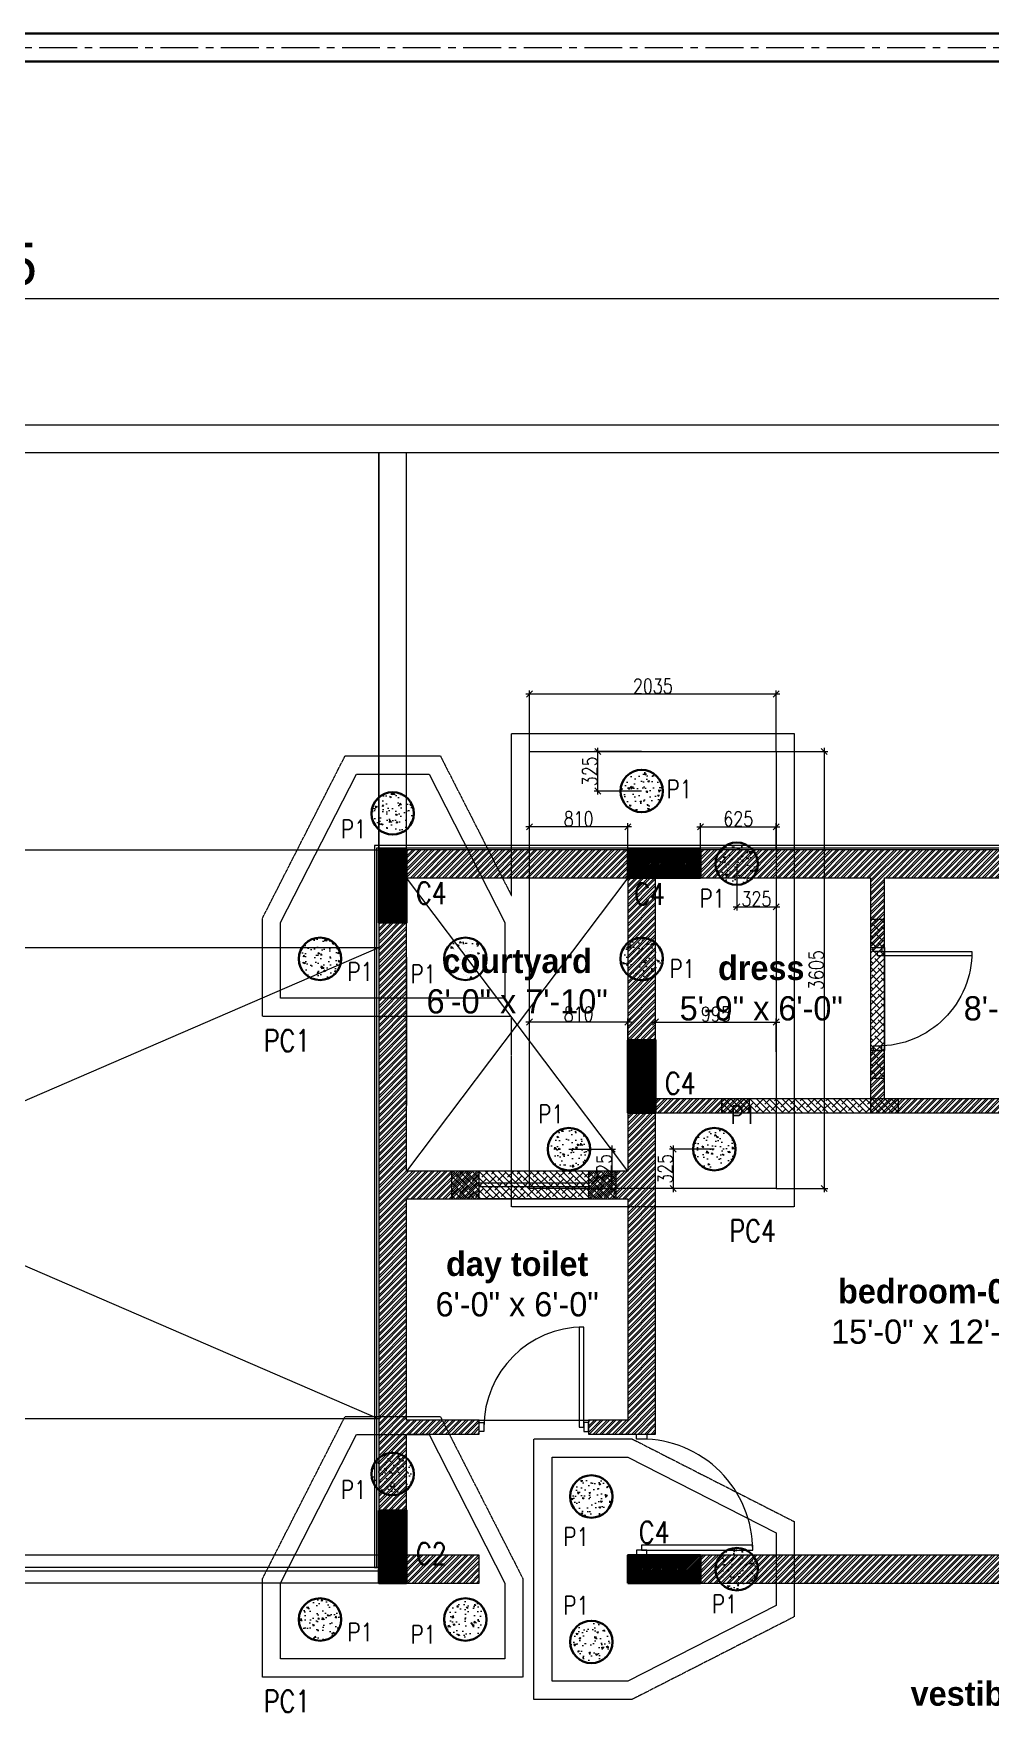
# Model space of a CAD drawing. Header units: metres. Extents: x 5205117 to 5948571, y 646915 to 1143748.
# Drawn here: x 5573429 to 5581328, y 679611 to 693462 of the extents above; entities that cross this region are included whole.
import ezdxf

# ---------------------------------------------------------------- set-up
doc = ezdxf.new("R2010")
doc.units = ezdxf.units.M
doc.header["$MEASUREMENT"] = 0
doc.header["$PDMODE"] = 35
doc.header["$PDSIZE"] = 10
for name, pattern in [('CENTER', [2, 1.25, -0.25, 0.25, -0.25]), ('DASHED', [0.75, 0.5, -0.25]), ('DOT2', [0.125, 0, -0.125]), ('HIDDEN', [0.375, 0.25, -0.125])]:
    doc.linetypes.add(name, pattern=pattern)
doc.layers.get('0').update_dxf_attribs({"color": 1, "linetype": 'DASHED', "lineweight": 30})
for name, color, linetype, lineweight in [('A-Center line', 1, 'CENTER', 9), ('dim start point', 10, 'Continuous', 0), ('H-Lintel level', 250, 'Continuous', 0), ('plot 5', 7, 'Continuous', 30), ('S-COLUMN & WALL', 5, 'Continuous', 30), ('S-COLUMN_H', 250, 'Continuous', 0), ('S-FOUND-EXCAVATION', 253, 'HIDDEN', 0), ('S-FOUND-FOOTING', 7, 'Continuous', 15), ('S-PILE', 96, 'Continuous', 30), ('S-TEXT', 7, 'Continuous', 0), ('S-TEXT COL.', 1, 'Continuous', 0), ('S-TEXT PILE', 7, 'Continuous', 0)]:
    doc.layers.add(name, color=color, linetype=linetype, lineweight=lineweight)
doc.layers.add('A-GF', color=8, linetype='Continuous', lineweight=0, transparency=0.5)
doc.styles.add('C-ROOM', font='arial.ttf')
doc.styles.add('CENTURY GOTHIC', font='GOTHIC.TTF')
doc.styles.add('SETU 1', font='romans.shx', dxfattribs={"width": 0.8})
doc.styles.get("Standard").update_dxf_attribs({"font": 'GOTHIC.TTF'})
doc.dimstyles.new('A-DIM 100', dxfattribs={"dimscale": 100, "dimtxt": 2.5, "dimasz": 1.5, "dimexe": 1, "dimexo": 1, "dimgap": 0.5, "dimtad": 1, "dimdec": 0, "dimrnd": 5, "dimzin": 3, "dimdsep": 46, "dimtxsty": 'C-ROOM', "dimblk1": 'ARCHTICK', "dimblk2": 'ARCHTICK', "dimsah": 1, "dimcen": 1.5, "dimdle": 1, "dimclrd": 256, "dimclre": 256, "dimclrt": 256, "dimadec": 0, "dimazin": 0, "dimtfac": 0.6, "dimtdec": 0, "dimtofl": 0, "dimtmove": 1, "dimatfit": 3, "dimfxl": 1, "dimtolj": 1, "dimtzin": 0, "dimlwd": -1, "dimlwe": -1, "dimarcsym": 0})
doc.dimstyles.get("Standard").update_dxf_attribs({"dimtxt": 2, "dimasz": 1, "dimexe": 0, "dimexo": 0, "dimgap": 0.1, "dimtad": 1, "dimdsep": 46, "dimtxsty": 'Standard', "dimblk": 'OBLIQUE', "dimcen": 0.1, "dimclrd": 256, "dimclre": 256, "dimclrt": 256, "dimadec": 0, "dimazin": 0, "dimtfac": 1, "dimtofl": 0, "dimtmove": 1, "dimatfit": 2, "dimldrblk": 'OPEN90', "dimfxl": 1, "dimtolj": 1, "dimtzin": 0, "dimlwd": -1, "dimlwe": -1, "dimarcsym": 0})
pattern_1 = [(45, (2317953.326714668, 858628.1978286222), (-6.629126073623847, 6.629126073623841), [])]

# ---------------------------------------------------------------- blocks, each defined once
blk = doc.blocks.new('jhdbdjh')
at = {"layer": 'A-GF', "linetype": 'DASHED', "ltscale": 500}
for p, q in [((5567278.789110925, 686727.8260536629), (5576278.789110925, 686727.8260536629)), ((5567278.789110925, 685922.8260537821), (5576278.789110925, 685922.8260537821))]:
    blk.add_line(p, q, dxfattribs=at)
at = {"layer": 'A-GF', "ltscale": 10}
for points in [[(5590593.789110925, 690231.5669097144), (5541387.863871362, 690231.5669097144)], [(5590593.789110925, 690001.5669095952), (5541387.863871362, 690001.5669095952)]]:
    blk.add_lwpolyline(points, dxfattribs=at)
at = {"layer": 'A-GF', "ltscale": 10, "char_height": 200, "width": 5030.203356218762, "attachment_point": 5, "style": 'CENTURY GOTHIC'}
for s, insert in [('{\\fCentury Gothic|b1|i0|c0|p34;courtyard\\P}6\'-0" x 7\'-10"', (5577421.289110925, 685642.826054259)), ('\\pxt7;{\\fCentury Gothic|b1|i0|c0|p34;dress\\P}5\'-9" x 6\'-0"', (5579436.289110925, 685585.3260536629)), ('\\pxt7;{\\fCentury Gothic|b1|i0|c0|p34;toilet\\P}8\'-9" x 6\'-0"', (5581781.289110925, 685585.3260536629)), ('{\\fCentury Gothic|b1|i0|c0|p34;day toilet\\P}6\'-0" x 6\'-0"', (5577421.289110925, 683143.6194686133)), ('{\\fCentury Gothic|b1|i0|c0|p34;bedroom-01 \\P}15\'-0" x 12\'-0"', (5580835.416197564, 682917.8260537821)), ('{\\fCentury Gothic|b1|i0|c0|p34;vestibule \\P}6\'-1" x 9\'-10"{\\fCentury Gothic|b1|i0|c0|p34; }', (5581248.931639459, 679598.2052400548))]:
    blk.add_mtext(s, dxfattribs=dict(at, insert=insert))
blk = doc.blocks.new('A$C0CD20493')
at = {"layer": 'H-Lintel level', "ltscale": 5}
h = blk.add_hatch(dxfattribs=at)
h.set_pattern_fill('ANSI38', color=256, scale=300)
h.set_pattern_definition([(45, (-622697.8436749242, -251727.5935521824), (-26.51650429449553, 26.51650429449553), []), (135, (-622697.8436749242, -251727.5935521824), (-79.54951288348659, 26.51650429449554), [93.75, -56.25])])
h.paths.add_polyline_path([(-4289.999999999534, 11480.00000125618), (-4404.999999999534, 11480.00000125618), (-4404.999999999534, 10170.00000125522), (-4289.999999999534, 10170.00000125522)])
h = blk.add_hatch(dxfattribs=at)
h.set_pattern_fill('ANSI38', color=256, scale=300, angle=90)
h.set_pattern_definition([(135, (257722.5935534399, -608407.8436749248), (-26.51650429449553, -26.51650429449553), []), (225, (257722.5935534399, -608407.8436749248), (-26.51650429449554, -79.54951288348659), [93.75, -56.25])])
h.paths.add_polyline_path([(-5634.999999998603, 9999.999999999913), (-5634.999999998603, 9884.999999999913), (-4174.999999997672, 9884.999999999913), (-4174.999999997672, 9999.999999999913)])
h = blk.add_hatch(dxfattribs=at)
h.set_pattern_fill('ANSI38', color=256, scale=300, angle=90)
h.set_pattern_definition([(135, (255492.5935534388, -609117.8436736687), (-26.51650429449553, -26.51650429449553), []), (225, (255492.5935534388, -609117.8436736687), (-26.51650429449554, -79.54951288348659), [93.75, -56.25])])
h.paths.add_polyline_path([(-7864.999999999767, 9405.000001255918), (-7864.999999999767, 9175.000001256034), (-6505, 9175.000001256034), (-6505, 9405.000001255918)])
for points in [[(-4289.999999999534, 11480.00000125618), (-4404.999999999534, 11480.00000125618), (-4404.999999999534, 10170.00000125522), (-4289.999999999534, 10170.00000125522)], [(-5634.999999998603, 9999.999999999913), (-5634.999999998603, 9884.999999999913), (-4174.999999997672, 9884.999999999913), (-4174.999999997672, 9999.999999999913)], [(-7864.999999999767, 9405.000001255918), (-7864.999999999767, 9175.000001256034), (-6505, 9175.000001256034), (-6505, 9405.000001255918)]]:
    blk.add_lwpolyline(points, close=True, dxfattribs=at)
blk = doc.blocks.new('GDFHT')
at = {"layer": 'A-GF', "ltscale": 5}
h = blk.add_hatch(dxfattribs=at)
h.set_pattern_fill('ANSI32', color=256, scale=100)
h.set_pattern_definition([(45, (2320835.068037652, 508085.1930106306), (-26.51650429449554, 26.51650429449554), []), (45, (2320852.745707152, 508085.1930106306), (-26.51650429449554, 26.51650429449554), [])])
h.paths.add_polyline_path([(2616193.506646551, 707362.9062811908), (2616193.506646551, 707477.906281191), (2612618.506646547, 707477.906281191), (2612618.506646547, 707962.9062811898), (2611163.506646551, 707962.9062811908), (2611163.506646551, 707362.9062811902), (2612388.506646547, 707362.90628119), (2612388.506646546, 705977.9062811899), (2606393.506646547, 705977.9062811899), (2606393.506646547, 701382.906281191), (2606993.506646547, 701382.906281191), (2606993.506646547, 702212.9062811909), (2606623.506646547, 702212.9062811909), (2606623.506646547, 704247.90628119), (2608773.506646547, 704247.90628119), (2608773.506646547, 704947.9062811893), (2608658.506646547, 704947.9062811893), (2608658.506646547, 704362.90628119), (2606623.506646547, 704362.90628119), (2606623.506646547, 705747.9062811899), (2613548.506646547, 705747.9062811891), (2613548.506646547, 705862.90628119), (2612618.506646547, 705862.90628119), (2612618.506646547, 707362.9062811901), (2614878.506646551, 707362.9062811907), (2614878.506646551, 705862.9062811907), (2614448.506646547, 705862.90628119), (2614448.506646547, 705747.90628119), (2616193.506646551, 705747.9062811907), (2616193.506646551, 705862.9062811907), (2614993.506646551, 705862.9062811907), (2614993.506646551, 707362.9062811907), (2616193.506646551, 707362.9062811907)])
h.paths.add_polyline_path([(2606623.506646547, 701497.906281191), (2606878.506646547, 701497.906281191), (2606878.506646547, 701982.9062811909), (2606623.506646547, 701982.9062811909)], flags=16)
h.paths.add_polyline_path([(2632918.506646551, 705862.9062811908), (2632918.506646551, 704107.9062811905), (2632318.506646551, 704107.9062811905), (2632318.506646551, 704337.9062811905), (2632688.506646551, 704337.9062811905), (2632688.506646551, 705632.9062811908), (2632318.506646551, 705632.9062811908), (2632318.506646551, 705862.9062811908), (2632917.246974783, 705862.9062811908)])
h.paths.add_polyline_path([(2628478.506646551, 707362.9062811908), (2634738.506646551, 707362.9062811908), (2634738.506646551, 707962.9062811908), (2633283.506646555, 707962.9062811908), (2633283.506646555, 707592.9062811907), (2628478.506646551, 707592.9062811908)], flags=17)
h.paths.add_polyline_path([(2634508.506646551, 707847.9062811908), (2633513.506646555, 707847.9062811908), (2633513.506646555, 707592.9062811907), (2634508.506646551, 707592.9062811907)], flags=16)
h.paths.add_polyline_path([(2617193.506646551, 702212.9062811909), (2616143.506646551, 702212.9062811919), (2616143.506646551, 701382.9062811917), (2617423.506646551, 701382.9062811909), (2617423.506646551, 705862.9062811908), (2617193.506646551, 705862.9062811908)])
h.paths.add_polyline_path([(2617193.506646551, 701982.9062811909), (2616258.506646551, 701982.9062811919), (2616258.506646551, 701497.9062811917), (2617193.506646551, 701497.9062811909)], flags=16)
h.paths.add_polyline_path([(2615303.506646547, 713182.9062811914), (2615303.506646547, 712607.9062811907), (2615418.506646547, 712607.9062811907), (2615418.506646547, 713182.9062811914), (2617193.506646551, 713182.9062811914), (2617193.506646551, 711357.9062811907), (2616418.506646551, 711357.9062811907), (2616418.506646551, 711242.9062811907), (2617193.506646551, 711242.9062811907), (2617193.506646551, 707362.9062811907), (2617423.506646551, 707362.9062811907), (2617423.506646551, 713412.9062811914), (2611163.506646551, 713412.9062811914), (2611163.506646551, 711242.9062811907), (2615418.506646551, 711242.9062811907), (2615418.506646551, 711757.9062811916), (2615303.506646551, 711757.9062811916), (2615303.506646551, 711357.9062811907), (2611393.506646551, 711357.9062811906), (2611393.506646551, 713182.9062811914), (2612388.506646547, 713182.9062811914), (2612388.506646547, 712607.9062811907), (2612618.506646547, 712607.9062811907), (2612618.506646547, 713182.9062811914)])
h.paths.add_polyline_path([(2611393.506646551, 707592.9062811912), (2611393.506646551, 707847.9062811905), (2612388.506646547, 707847.9062811898), (2612388.506646547, 707592.906281191)], flags=16)
h.paths.add_polyline_path([(2630208.506646551, 701382.9062811907), (2630208.506646551, 701982.9062811907), (2632918.506646551, 701982.9062811909), (2632918.506646551, 701382.9062811908)])
h.paths.add_polyline_path([(2632688.506646551, 701612.9062811909), (2630438.506646551, 701612.9062811907), (2630438.506646551, 701867.9062811907), (2632688.506646551, 701867.9062811907)], flags=16)
h.paths.add_polyline_path([(2626423.506646551, 701382.9062811907), (2626423.506646551, 705862.9062811907), (2627478.506646551, 705862.9062811907), (2627478.506646551, 705747.9062811907), (2626653.506646551, 705747.9062811907), (2626653.506646551, 701612.9062811907), (2628478.506646551, 701612.9062811907), (2628478.506646551, 701982.9062811907), (2628708.506646551, 701982.9062811907), (2628708.506646551, 701382.9062811907)])
h.paths.add_polyline_path([(2612618.506646547, 701382.906281191), (2610688.506646547, 701382.9062811912), (2610688.506646547, 702212.9062811912), (2610803.506646547, 702212.9062811912), (2610803.506646547, 701497.9062811909), (2612388.506646547, 701497.9062811909), (2612388.506646547, 704847.90628119), (2612618.506646546, 704847.90628119)], flags=16)
h.paths.add_polyline_path([(2630438.506646551, 705862.9062811906), (2630208.506646551, 705862.9062811906), (2630208.506646551, 704107.9062811905), (2630808.506646551, 704107.9062811905), (2630808.506646551, 704337.9062811905), (2630438.506646551, 704337.9062811905)])
h.paths.add_polyline_path([(2626423.506646551, 713412.9062811914), (2626423.506646551, 707362.9062811908), (2627253.506646551, 707362.9062811908), (2627253.506646551, 707592.9062811908), (2626653.506646551, 707592.9062811908), (2626653.506646551, 708592.9062811908), (2627253.506646551, 708592.9062811908), (2627253.506646551, 708707.9062811908), (2626653.506646551, 708707.9062811908), (2626653.506646551, 710532.9062811908), (2627253.506646551, 710532.9062811908), (2627253.506646551, 710762.9062811908), (2626653.506646551, 710762.9062811907), (2626653.506646551, 713182.9062811914), (2628478.506646551, 713182.9062811915), (2628478.506646551, 710762.9062811907), (2628153.506646551, 710762.9062811908), (2628153.506646551, 710532.9062811908), (2628478.506646551, 710532.9062811908), (2628478.506646551, 708707.9062811908), (2628153.506646551, 708707.9062811908), (2628153.506646551, 708592.9062811908), (2628708.506646551, 708592.9062811908), (2628708.506646551, 711242.9062811907), (2629483.506646551, 711242.9062811907), (2629483.506646551, 711357.9062811908), (2628708.506646551, 711357.9062811908), (2628708.506646551, 713182.9062811915), (2630483.506646555, 713182.9062811915), (2630483.506646555, 712607.9062811907), (2630598.506646555, 712607.9062811907), (2630598.506646555, 713182.9062811915), (2633283.506646555, 713182.9062811915), (2633283.506646555, 712607.9062811907), (2633513.506646556, 712607.9062811907), (2633513.506646556, 713182.9062811915), (2634508.506646551, 713182.9062811914), (2634508.506646551, 711357.9062811907), (2630598.506646555, 711357.9062811907), (2630598.506646555, 711757.9062811916), (2630483.506646551, 711757.9062811916), (2630483.506646551, 711242.9062811907), (2634738.506646551, 711242.9062811907), (2634738.506646551, 713412.9062811914)])
h.paths.add_polyline_path([(2628478.506646551, 705862.9062811907), (2628708.506646551, 705862.9062811907), (2628708.506646551, 704107.9062811905), (2628478.506646551, 704107.9062811905)], flags=17)
h = blk.add_hatch(dxfattribs=at)
h.set_pattern_fill('ANSI31', color=256, scale=74.99999999999955, angle=2.544443745170813e-14)
h.set_pattern_definition(pattern_1)
h.paths.add_polyline_path([(2626423.506646551, 712812.9062811914), (2626653.506646551, 712812.9062811914), (2626653.506646551, 713412.9062811914), (2626423.506646551, 713412.9062811914)])
h = blk.add_hatch(dxfattribs=at)
h.set_pattern_fill('ANSI31', color=256, scale=74.99999999999955, angle=2.544443745170813e-14)
h.set_pattern_definition(pattern_1)
h.paths.add_polyline_path([(2628478.506646551, 713412.9062811916), (2628478.506646551, 713182.9062811916), (2629078.506646551, 713182.9062811916), (2629078.506646551, 713412.9062811916)])
h = blk.add_hatch(dxfattribs=at)
h.set_pattern_fill('ANSI31', color=256, scale=74.99999999999955, angle=2.544443745170813e-14)
h.set_pattern_definition(pattern_1)
h.paths.add_polyline_path([(2628478.506646551, 711242.9062811907), (2628708.506646551, 711242.9062811907), (2628708.506646551, 711842.9062811907), (2628478.506646551, 711842.9062811907)])
h = blk.add_hatch(dxfattribs=at)
h.set_pattern_fill('ANSI31', color=256, scale=74.99999999999955, angle=2.544443745170813e-14)
h.set_pattern_definition(pattern_1)
h.paths.add_polyline_path([(2626423.506646551, 707362.9062811908), (2626653.506646551, 707362.9062811908), (2626653.506646551, 707962.9062811908), (2626423.506646551, 707962.9062811908)])
h = blk.add_hatch(dxfattribs=at)
h.set_pattern_fill('ANSI31', color=256, scale=74.99999999999955, angle=2.544443745170813e-14)
h.set_pattern_definition(pattern_1)
h.paths.add_polyline_path([(2628478.506646551, 707592.9062811908), (2628478.506646551, 707362.9062811908), (2629078.506646551, 707362.9062811908), (2629078.506646551, 707592.9062811908)])
for p, q in [((2617423.506646551, 713412.9062811914), (2626423.506646551, 713412.9062811914)), ((2628478.506646551, 710762.9062811907), (2626653.506646551, 713182.9062811914)), ((2628478.506646551, 713182.9062811914), (2626653.506646551, 710762.9062811908)), ((2617423.506646552, 712607.9062786789), (2626423.506646552, 712607.9062786789)), ((2617423.506646551, 708717.9062811908), (2626423.506646552, 712607.9062786789)), ((2617423.506646553, 712607.9062786789), (2626423.506646551, 708717.9062811908)), ((2630505.589979889, 712607.9062811905), (2630576.423313222, 712607.9062811905)), ((2630505.589979889, 712572.4896145238), (2630505.589979889, 712607.9062811905)), ((2630576.423313222, 712607.9062811905), (2630576.423313222, 712572.4896145238)), ((2630598.506646555, 712607.9062811907), (2630598.506646555, 711757.9062811914)), ((2626423.506646551, 712527.9062811914), (2626423.506646551, 711302.9062811908)), ((2626423.506646551, 712527.9062811914), (2626423.506646551, 711302.9062811909)), ((2626653.506646551, 712527.9062811914), (2626653.506646551, 711302.9062811909)), ((2626653.506646551, 712527.9062811914), (2626653.506646551, 711302.9062811908)), ((2630576.423313222, 712572.4896145238), (2630505.589979889, 712572.4896145238)), ((2630541.006646555, 712572.4896145238), (2631320.173313221, 712572.4896145238)), ((2630541.006646555, 712537.0729478572), (2630541.006646555, 712572.4896145238)), ((2631320.173313221, 712537.0729478572), (2630541.006646555, 712537.0729478572)), ((2631320.173313221, 712572.4896145238), (2631320.173313221, 712537.0729478572)), ((2630576.423313222, 711793.3229478584), (2630505.589979889, 711793.3229478584)), ((2630505.589979889, 711793.3229478584), (2630505.589979889, 711757.9062811917)), ((2630576.423313222, 711757.9062811917), (2630576.423313222, 711793.3229478584)), ((2630505.589979889, 711757.9062811917), (2630576.423313222, 711757.9062811917)), ((2628153.506646551, 710762.9062811905), (2627253.506646551, 710762.9062811903)), ((2628153.506646551, 710662.9062811905), (2627253.506646551, 710662.9062811903)), ((2628153.506646551, 710632.9062811905), (2627253.506646551, 710632.9062811903)), ((2628178.506646551, 710532.9062811905), (2627253.506646551, 710532.9062811905)), ((2628116.006646551, 709475.4062811908), (2628078.506646551, 709475.4062811908)), ((2628078.506646551, 709475.4062811908), (2628078.506646551, 708650.4062811908)), ((2628116.006646551, 708650.4062811908), (2628116.006646551, 709475.4062811908)), ((2626423.506646551, 708717.9062811908), (2617423.506646551, 708717.9062811908)), ((2626423.506646551, 708717.9062811908), (2617423.506646551, 708717.9062811908)), ((2627253.506646551, 708707.9062811908), (2628153.506646551, 708707.9062811908)), ((2627253.506646551, 708612.9062811908), (2627253.506646551, 708687.9062811908)), ((2627253.506646551, 708687.9062811908), (2627291.006646551, 708687.9062811908)), ((2627291.006646551, 708612.9062811908), (2627253.506646551, 708612.9062811908)), ((2627291.006646551, 708687.9062811908), (2627291.006646551, 708612.9062811908)), ((2628078.506646551, 708650.4062811908), (2628116.006646551, 708650.4062811908)), ((2628153.506646551, 708687.9062811908), (2628116.006646551, 708687.9062811908)), ((2628116.006646551, 708687.9062811908), (2628116.006646551, 708612.9062811908)), ((2628116.006646551, 708612.9062811908), (2628153.506646551, 708612.9062811908)), ((2628153.506646551, 708612.9062811908), (2628153.506646551, 708687.9062811908)), ((2628551.839979885, 708592.9062811909), (2628635.173313218, 708592.9062811909)), ((2628551.839979885, 708551.2396145242), (2628551.839979885, 708592.9062811909)), ((2628635.173313218, 708592.9062811909), (2628635.173313218, 708551.2396145242)), ((2628635.173313218, 708551.2396145242), (2628551.839979885, 708551.2396145242)), ((2628635.173313218, 707634.5729478574), (2628551.839979885, 707634.5729478574)), ((2628551.839979885, 707634.5729478574), (2628551.839979885, 707592.9062811908)), ((2629510.173313218, 707676.2396145242), (2628593.506646551, 707676.2396145242)), ((2628593.506646551, 707676.2396145242), (2628593.506646551, 707634.5729478574)), ((2628593.506646551, 707634.5729478574), (2629510.173313218, 707634.5729478574)), ((2628635.173313218, 707592.9062811908), (2628635.173313218, 707634.5729478574)), ((2629510.173313218, 707634.5729478574), (2629510.173313218, 707676.2396145242)), ((2626423.506646551, 707592.9062811908), (2617423.506646551, 707592.9062811908)), ((2626423.506646551, 707492.9062811907), (2617423.506646551, 707492.9062811907)), ((2628551.839979885, 707592.9062811908), (2628635.173313218, 707592.9062811908)), ((2626423.506646551, 707462.9062811906), (2617423.506646551, 707462.9062811906)), ((2626423.506646551, 707362.9062811908), (2617423.506646551, 707362.9062811907))]:
    blk.add_line(p, q, dxfattribs=at)
at = {"layer": 'A-GF', "ltscale": 5, "flags": 128}
for points in [[(2626406.506646551, 713429.9062811914), (2634755.506646551, 713429.9062811914), (2634755.506646551, 711225.9062811907), (2633413.506646555, 711225.9062811907), (2633413.506646555, 711207.9062811907), (2634773.506646551, 711207.9062811907), (2634773.506646551, 713447.9062811914), (2626388.506646551, 713447.9062811914), (2626388.506646551, 707492.9062811907), (2626406.506646551, 707492.9062811907)], [(2626423.506646551, 712812.9062811914), (2626653.506646551, 712812.9062811914), (2626653.506646551, 713412.9062811914), (2626423.506646551, 713412.9062811914)], [(2628478.506646551, 713412.9062811916), (2628478.506646551, 713182.9062811916), (2629078.506646551, 713182.9062811916), (2629078.506646551, 713412.9062811916)], [(2628478.506646551, 711242.9062811907), (2628708.506646551, 711242.9062811907), (2628708.506646551, 711842.9062811907), (2628478.506646551, 711842.9062811907)], [(2626423.506646551, 707362.9062811908), (2626653.506646551, 707362.9062811908), (2626653.506646551, 707962.9062811908), (2626423.506646551, 707962.9062811908)], [(2628478.506646551, 707592.9062811908), (2628478.506646551, 707362.9062811908), (2629078.506646551, 707362.9062811908), (2629078.506646551, 707592.9062811908)]]:
    blk.add_lwpolyline(points, close=True, dxfattribs=at)
at = {"layer": 'A-GF', "ltscale": 5}
for points in [[(2634508.506646551, 711357.9062811907), (2630598.506646555, 711357.9062811907), (2630598.506646555, 711757.9062811916), (2630483.506646551, 711757.9062811916), (2630483.506646551, 711242.9062811907), (2634738.506646551, 711242.9062811907)], [(2634738.506646551, 713412.9062811914), (2626423.506646551, 713412.9062811914), (2626423.506646551, 707362.9062811908), (2627253.506646551, 707362.9062811908), (2627253.506646551, 707592.9062811908), (2626653.506646551, 707592.9062811908), (2626653.506646551, 708592.9062811908), (2627253.506646551, 708592.9062811908), (2627253.506646551, 708707.9062811908), (2626653.506646551, 708707.9062811908), (2626653.506646551, 710532.9062811908), (2627253.506646551, 710532.9062811908), (2627253.506646551, 710762.9062811908), (2626653.506646551, 710762.9062811907), (2626653.506646551, 713182.9062811914), (2628478.506646551, 713182.9062811915), (2628478.506646551, 710762.9062811907), (2628153.506646551, 710762.9062811908), (2628153.506646551, 710532.9062811908), (2628478.506646551, 710532.9062811908), (2628478.506646551, 708707.9062811908), (2628153.506646551, 708707.9062811908), (2628153.506646551, 708592.9062811908), (2628708.506646551, 708592.9062811908), (2628708.506646551, 711242.9062811907), (2629483.506646551, 711242.9062811907), (2629483.506646551, 711357.9062811908), (2628708.506646551, 711357.9062811908), (2628708.506646551, 713182.9062811915), (2630483.506646555, 713182.9062811915), (2630483.506646555, 712607.9062811907), (2630598.506646555, 712607.9062811907), (2630598.506646555, 713182.9062811915), (2633283.506646555, 713182.9062811915)]]:
    blk.add_lwpolyline(points, dxfattribs=at)
blk.add_lwpolyline([(2628478.506646551, 707362.9062811908), (2634738.506646551, 707362.9062811908), (2634738.506646551, 707962.9062811908), (2633283.506646555, 707962.9062811908), (2633283.506646555, 707592.9062811907), (2628478.506646551, 707592.9062811908)], close=True, dxfattribs=at)
at = {"layer": 'A-GF', "ltscale": 5, "extrusion": (0, 0, -1)}
blk.add_ellipse((2630541.006646555, 712572.4896145238), major_axis=(-550.9540336736827, 550.9540336736827), ratio=0.9999999999999453, start_param=2.356194490192317, end_param=3.926990816987268, dxfattribs=at)
at = {"layer": 'A-GF', "ltscale": 5}
for centre, major_axis, ratio, start_param, end_param in [((2628116.006646551, 708650.4062811908), (583.3630944789203, 583.3630944789203), 0.9999999999999719, 0.7853981633974624, 2.356194490192296), ((2628593.506646551, 707634.5729478574), (648.181216087716, 648.181216087716), 0.9999999999999908, 5.497787143782134, 7.068583470577039)]:
    blk.add_ellipse(centre, major_axis=major_axis, ratio=ratio, start_param=start_param, end_param=end_param, dxfattribs=at)
blk.add_blockref('A$C0CD20493', (2634888.506646551, 701357.9062799345), dxfattribs=at)
blk = doc.blocks.new('P2')
at = {"layer": 'S-PILE', "lineweight": 0}
h = blk.add_hatch(dxfattribs=at)
h.set_pattern_fill('AR-CONC', color=256, scale=20)
h.set_pattern_definition([(49.99999999999999, (0, 0), (143.4520365201507, -12.55042699651902), [15, -165]), (355, (0, 0), (-27.7502667226, 150.4384267400024), [12, -132]), (100.45144446, (11.9543362, -1.0458688), (115.7017693454224, 137.8879981937259), [12.7480384, -140.2284224]), (46.18420000000001, (0, 40), (213.4482661343145, -33.10385615861531), [22.5, -247.5]), (96.63563549, (17.787349, 37.2413386), (186.9323891348457, 194.8237201549101), [19.1220684, -210.342752]), (351.1841639899999, (0, 40), (186.9323890109546, 194.823720053998), [18, -198.0000002]), (21, (20, 30), (119.3814104236923, -80.52377813306776), [15, -165]), (326.0000000000001, (20, 30), (48.66306638431634, 145.0300090093706), [12, -132]), (71.45144474, (29.9484508, 23.2896852), (168.0444753459942, 64.50623056127077), [12.748038, -140.2284224]), (37.50000000000001, (0, 0), (2.431971063458134, 66.5787707662623), [0, -130.4, 0, -134, 0, -132.5]), (7.499999999999999, (0, 0), (52.61390748842972, 78.88234237647205), [0, -76.39999999999999, 0, -127.4, 0, -50.5]), (327.5, (-44.6, 0), (106.7644872344818, -4.510974346875951), [0, -50, 0, -156, 0, -207]), (317.5, (-64.6, 0), (116.6372338684772, 20.02099646646354), [0, -65, 0, -103.6, 0, -147])])
edge = h.paths.add_edge_path()
edge.add_arc((0, 0), 175, 0, 360)
at = {"layer": 'S-PILE'}
blk.add_circle((0, 0), 175, dxfattribs=at)
blk = doc.blocks.new('_Oblique')
at = {"color": 0, "linetype": 'ByBlock', "lineweight": -2}
blk.add_line((-0.5, -0.5), (0.5, 0.5), dxfattribs=at)
blk = doc.blocks.new('*D1084')
at = {"layer": 'Defpoints', "color": 0, "transparency": 16777216}
for p in [(5577523.789115443, 688012.9952595254), (5577523.789115443, 687537.8260454492), (5579558.248397297, 687537.8260454492)]:
    blk.add_point(p, dxfattribs=at)
at = {"layer": 'S-TEXT', "transparency": 16777216}
blk.add_line((5579588.248397297, 688012.9952595254), (5577493.789115443, 688012.9952595254), dxfattribs=at)
at = {"layer": 'S-TEXT', "color": 9, "transparency": 16777216}
for p, q in [((5577523.789115443, 687537.8260454492), (5577523.789115443, 688042.9952595254)), ((5579558.248397297, 687537.8260454492), (5579558.248397297, 688042.9952595254))]:
    blk.add_line(p, q, dxfattribs=at)
at = {"layer": 'S-TEXT', "transparency": 16777216, "xscale": 50, "yscale": 50, "zscale": 50, "rotation": 180}
blk.add_blockref('_Oblique', (5577523.789115443, 688012.9952595254), dxfattribs=at)
at = {"layer": 'S-TEXT', "transparency": 16777216, "xscale": 50, "yscale": 50, "zscale": 50}
blk.add_blockref('_Oblique', (5579558.248397297, 688012.9952595254), dxfattribs=at)
at = {"layer": 'S-TEXT', "color": 0, "lineweight": 0, "transparency": 16777216, "insert": (5578541.01875637, 688077.9952595254), "char_height": 120, "attachment_point": 5, "style": 'SETU 1'}
blk.add_mtext('\\A1;2035', dxfattribs=at)
blk = doc.blocks.new('*D1085')
at = {"layer": 'Defpoints', "color": 0, "transparency": 16777216}
for p in [(5579558.248397299, 687537.8260454495), (5579558.248397299, 683933.267759153), (5579955.2603921, 683933.267759153)]:
    blk.add_point(p, dxfattribs=at)
at = {"layer": 'S-TEXT', "color": 9, "transparency": 16777216}
for p, q in [((5579558.248397299, 687537.8260454495), (5579985.2603921, 687537.8260454495)), ((5579558.248397299, 683933.267759153), (5579985.2603921, 683933.267759153))]:
    blk.add_line(p, q, dxfattribs=at)
at = {"layer": 'S-TEXT', "transparency": 16777216}
blk.add_line((5579955.2603921, 687567.8260454495), (5579955.2603921, 683903.267759153), dxfattribs=at)
at = {"layer": 'S-TEXT', "transparency": 16777216, "xscale": 50, "yscale": 50, "zscale": 50}
for p, rotation in [((5579955.2603921, 687537.8260454495), 90), ((5579955.2603921, 683933.267759153), 270)]:
    blk.add_blockref('_Oblique', p, dxfattribs=dict(at, rotation=rotation))
at = {"layer": 'S-TEXT', "color": 0, "lineweight": 0, "transparency": 16777216, "insert": (5579890.260392099, 685735.5469022995), "char_height": 120, "attachment_point": 5, "rotation": 90, "style": 'SETU 1'}
blk.add_mtext('\\A1;3605', dxfattribs=at)
blk = doc.blocks.new('*D1045')
at = {"layer": 'Defpoints', "color": 0, "transparency": 16777216}
for p in [(5577523.789115443, 686918.1828615448), (5577523.789115443, 686727.826053783), (5578333.789110925, 686727.8260537832)]:
    blk.add_point(p, dxfattribs=at)
at = {"layer": 'S-TEXT', "transparency": 16777216}
blk.add_line((5578363.789110925, 686918.1828615448), (5577493.789115443, 686918.1828615448), dxfattribs=at)
at = {"layer": 'S-TEXT', "color": 9, "transparency": 16777216}
for p, q in [((5577523.789115443, 686727.826053783), (5577523.789115443, 686948.1828615448)), ((5578333.789110925, 686727.8260537832), (5578333.789110925, 686948.1828615448))]:
    blk.add_line(p, q, dxfattribs=at)
at = {"layer": 'S-TEXT', "transparency": 16777216, "xscale": 50, "yscale": 50, "zscale": 50, "rotation": 180}
blk.add_blockref('_Oblique', (5577523.789115443, 686918.1828615448), dxfattribs=at)
at = {"layer": 'S-TEXT', "transparency": 16777216, "xscale": 50, "yscale": 50, "zscale": 50}
blk.add_blockref('_Oblique', (5578333.789110925, 686918.1828615448), dxfattribs=at)
at = {"layer": 'S-TEXT', "color": 0, "lineweight": 0, "transparency": 16777216, "insert": (5577928.789113184, 686983.1828615448), "char_height": 120, "attachment_point": 5, "style": 'SETU 1'}
blk.add_mtext('\\A1;810', dxfattribs=at)
blk = doc.blocks.new('*D1046')
at = {"layer": 'Defpoints', "color": 0, "transparency": 16777216}
for p in [(5577523.789115443, 685306.9761804236), (5577523.789115443, 685061.8088339294), (5578333.789110925, 685061.8088339296)]:
    blk.add_point(p, dxfattribs=at)
at = {"layer": 'S-TEXT', "color": 9, "transparency": 16777216}
for p, q in [((5577523.789115443, 685061.8088339294), (5577523.789115443, 685336.9761804236)), ((5578333.789110925, 685061.8088339296), (5578333.789110925, 685336.9761804236))]:
    blk.add_line(p, q, dxfattribs=at)
at = {"layer": 'S-TEXT', "transparency": 16777216}
blk.add_line((5578363.789110925, 685306.9761804236), (5577493.789115443, 685306.9761804236), dxfattribs=at)
at = {"layer": 'S-TEXT', "transparency": 16777216, "xscale": 50, "yscale": 50, "zscale": 50, "rotation": 180}
blk.add_blockref('_Oblique', (5577523.789115443, 685306.9761804236), dxfattribs=at)
at = {"layer": 'S-TEXT', "transparency": 16777216, "xscale": 50, "yscale": 50, "zscale": 50}
blk.add_blockref('_Oblique', (5578333.789110925, 685306.9761804236), dxfattribs=at)
at = {"layer": 'S-TEXT', "color": 0, "lineweight": 0, "transparency": 16777216, "insert": (5577928.789113184, 685371.9761804236), "char_height": 120, "attachment_point": 5, "style": 'SETU 1'}
blk.add_mtext('\\A1;810', dxfattribs=at)
blk = doc.blocks.new('*D1047')
at = {"layer": 'Defpoints', "color": 0, "transparency": 16777216}
for p in [(5579558.248397297, 686918.1828615448), (5578933.789110925, 686727.826053783), (5579558.248397297, 686727.826053783)]:
    blk.add_point(p, dxfattribs=at)
at = {"layer": 'S-TEXT', "transparency": 16777216}
blk.add_line((5578903.789110925, 686918.1828615448), (5579588.248397297, 686918.1828615448), dxfattribs=at)
at = {"layer": 'S-TEXT', "color": 9, "transparency": 16777216}
for p, q in [((5578933.789110925, 686727.826053783), (5578933.789110925, 686948.1828615448)), ((5579558.248397297, 686727.826053783), (5579558.248397297, 686948.1828615448))]:
    blk.add_line(p, q, dxfattribs=at)
at = {"layer": 'S-TEXT', "transparency": 16777216, "xscale": 50, "yscale": 50, "zscale": 50, "rotation": 180}
blk.add_blockref('_Oblique', (5578933.789110925, 686918.1828615448), dxfattribs=at)
at = {"layer": 'S-TEXT', "transparency": 16777216, "xscale": 50, "yscale": 50, "zscale": 50}
blk.add_blockref('_Oblique', (5579558.248397297, 686918.1828615448), dxfattribs=at)
at = {"layer": 'S-TEXT', "color": 0, "lineweight": 0, "transparency": 16777216, "insert": (5579246.018754112, 686983.1828615448), "char_height": 120, "attachment_point": 5, "style": 'SETU 1'}
blk.add_mtext('\\A1;625', dxfattribs=at)
blk = doc.blocks.new('*D1048')
at = {"layer": 'Defpoints', "color": 0, "transparency": 16777216}
for p in [(5579558.248397297, 685306.9761804236), (5578563.789110925, 685061.8088339296), (5579558.248397297, 685061.8088339294)]:
    blk.add_point(p, dxfattribs=at)
at = {"layer": 'S-TEXT', "color": 9, "transparency": 16777216}
for p, q in [((5578563.789110925, 685061.8088339296), (5578563.789110925, 685336.9761804236)), ((5579558.248397297, 685061.8088339294), (5579558.248397297, 685336.9761804236))]:
    blk.add_line(p, q, dxfattribs=at)
at = {"layer": 'S-TEXT', "transparency": 16777216}
blk.add_line((5578533.789110925, 685306.9761804236), (5579588.248397297, 685306.9761804236), dxfattribs=at)
at = {"layer": 'S-TEXT', "transparency": 16777216, "xscale": 50, "yscale": 50, "zscale": 50, "rotation": 180}
blk.add_blockref('_Oblique', (5578563.789110925, 685306.9761804236), dxfattribs=at)
at = {"layer": 'S-TEXT', "transparency": 16777216, "xscale": 50, "yscale": 50, "zscale": 50}
blk.add_blockref('_Oblique', (5579558.248397297, 685306.9761804236), dxfattribs=at)
at = {"layer": 'S-TEXT', "color": 0, "lineweight": 0, "transparency": 16777216, "insert": (5579061.018754112, 685371.9761804236), "char_height": 120, "attachment_point": 5, "style": 'SETU 1'}
blk.add_mtext('\\A1;995', dxfattribs=at)
blk = doc.blocks.new('*D1086')
at = {"layer": 'Defpoints', "color": 0, "transparency": 16777216}
for p in [(5577848.789115445, 684257.9624057544), (5577848.789115445, 683933.267759153), (5578203.902866283, 683933.267759153)]:
    blk.add_point(p, dxfattribs=at)
at = {"layer": 'S-TEXT', "color": 9, "transparency": 16777216}
for p, q in [((5577848.789115445, 684257.9624057544), (5578233.902866283, 684257.9624057544)), ((5577848.789115445, 683933.267759153), (5578233.902866283, 683933.267759153))]:
    blk.add_line(p, q, dxfattribs=at)
at = {"layer": 'S-TEXT', "transparency": 16777216}
blk.add_line((5578203.902866283, 684287.9624057544), (5578203.902866283, 683903.267759153), dxfattribs=at)
at = {"layer": 'S-TEXT', "transparency": 16777216, "xscale": 50, "yscale": 50, "zscale": 50}
for p, rotation in [((5578203.902866283, 684257.9624057544), 90), ((5578203.902866283, 683933.267759153), 270)]:
    blk.add_blockref('_Oblique', p, dxfattribs=dict(at, rotation=rotation))
at = {"layer": 'S-TEXT', "color": 0, "lineweight": 0, "transparency": 16777216, "insert": (5578138.902866283, 684095.615082452), "char_height": 120, "attachment_point": 5, "rotation": 90, "style": 'SETU 1'}
blk.add_mtext('\\A1;325', dxfattribs=at)
blk = doc.blocks.new('*D1087')
at = {"layer": 'Defpoints', "color": 0, "transparency": 16777216}
for p in [(5579048.789115445, 684257.9624057548), (5578708.936431495, 683933.267759153), (5579048.789115445, 683933.267759153)]:
    blk.add_point(p, dxfattribs=at)
at = {"layer": 'S-TEXT', "color": 9, "transparency": 16777216}
for p, q in [((5579048.789115445, 684257.9624057548), (5578678.936431495, 684257.9624057548)), ((5579048.789115445, 683933.267759153), (5578678.936431495, 683933.267759153))]:
    blk.add_line(p, q, dxfattribs=at)
at = {"layer": 'S-TEXT', "transparency": 16777216}
blk.add_line((5578708.936431495, 684287.9624057548), (5578708.936431495, 683903.267759153), dxfattribs=at)
at = {"layer": 'S-TEXT', "transparency": 16777216, "xscale": 50, "yscale": 50, "zscale": 50}
for p, rotation in [((5578708.936431495, 684257.9624057548), 90), ((5578708.936431495, 683933.267759153), 270)]:
    blk.add_blockref('_Oblique', p, dxfattribs=dict(at, rotation=rotation))
at = {"layer": 'S-TEXT', "color": 0, "lineweight": 0, "transparency": 16777216, "insert": (5578643.936431495, 684095.6150824522), "char_height": 120, "attachment_point": 5, "rotation": 90, "style": 'SETU 1'}
blk.add_mtext('\\A1;325', dxfattribs=at)
blk = doc.blocks.new('*D1088')
at = {"layer": 'Defpoints', "color": 0, "transparency": 16777216}
for p in [(5578086.489480512, 687537.8260454495), (5578448.789110297, 687537.8260454495), (5578448.789110297, 687212.8260454487)]:
    blk.add_point(p, dxfattribs=at)
at = {"layer": 'S-TEXT', "color": 9, "transparency": 16777216}
for p, q in [((5578448.789110297, 687537.8260454495), (5578056.489480512, 687537.8260454495)), ((5578448.789110297, 687212.8260454487), (5578056.489480512, 687212.8260454487))]:
    blk.add_line(p, q, dxfattribs=at)
at = {"layer": 'S-TEXT', "transparency": 16777216}
blk.add_line((5578086.489480512, 687182.8260454487), (5578086.489480512, 687567.8260454495), dxfattribs=at)
at = {"layer": 'S-TEXT', "transparency": 16777216, "xscale": 50, "yscale": 50, "zscale": 50}
for p, rotation in [((5578086.489480512, 687537.8260454495), 90), ((5578086.489480512, 687212.8260454487), 270)]:
    blk.add_blockref('_Oblique', p, dxfattribs=dict(at, rotation=rotation))
at = {"layer": 'S-TEXT', "color": 0, "lineweight": 0, "transparency": 16777216, "insert": (5578021.489480511, 687375.3260454474), "char_height": 120, "attachment_point": 5, "rotation": 90, "style": 'SETU 1'}
blk.add_mtext('\\A1;325', dxfattribs=at)
blk = doc.blocks.new('*D1089')
at = {"layer": 'Defpoints', "color": 0, "transparency": 16777216}
for p in [(5579233.789084622, 686612.8260505961), (5579558.248397297, 686612.8260505961), (5579558.248397297, 686257.6246840084)]:
    blk.add_point(p, dxfattribs=at)
at = {"layer": 'S-TEXT', "color": 9, "transparency": 16777216}
for p, q in [((5579233.789084622, 686612.8260505961), (5579233.789084622, 686227.6246840084)), ((5579558.248397297, 686612.8260505961), (5579558.248397297, 686227.6246840084))]:
    blk.add_line(p, q, dxfattribs=at)
at = {"layer": 'S-TEXT', "transparency": 16777216}
blk.add_line((5579203.789084622, 686257.6246840084), (5579588.248397297, 686257.6246840084), dxfattribs=at)
at = {"layer": 'S-TEXT', "transparency": 16777216, "xscale": 50, "yscale": 50, "zscale": 50, "rotation": 180}
blk.add_blockref('_Oblique', (5579233.789084622, 686257.6246840084), dxfattribs=at)
at = {"layer": 'S-TEXT', "transparency": 16777216, "xscale": 50, "yscale": 50, "zscale": 50}
blk.add_blockref('_Oblique', (5579558.248397297, 686257.6246840084), dxfattribs=at)
at = {"layer": 'S-TEXT', "color": 0, "lineweight": 0, "transparency": 16777216, "insert": (5579396.018740959, 686322.6246840084), "char_height": 120, "attachment_point": 5, "style": 'SETU 1'}
blk.add_mtext('\\A1;325', dxfattribs=at)
blk = doc.blocks.new('*D1120')
at = {"layer": 'Defpoints', "color": 0, "ltscale": 5, "transparency": 16777216}
for p in [(5561018.789110927, 692167.5437411969), (5584593.789110927, 692167.5437411969), (5584593.789110927, 691276.1251614031)]:
    blk.add_point(p, dxfattribs=at)
at = {"layer": 'dim start point', "linetype": 'DOT2', "ltscale": 5, "transparency": 16777216}
for p, q in [((5561018.789110927, 692167.5437411969), (5561018.789110927, 691276.1251614031)), ((5584593.789110927, 692167.5437411969), (5584593.789110927, 691276.1251614031))]:
    blk.add_line(p, q, dxfattribs=at)
at = {"layer": 'dim start point', "color": 1, "ltscale": 5, "transparency": 16777216}
blk.add_line((5561018.789110927, 691276.1251614031), (5584593.789110927, 691276.1251614031), dxfattribs=at)
at = {"layer": 'dim start point', "color": 1, "ltscale": 5, "transparency": 16777216, "xscale": 250, "yscale": 250, "zscale": 250, "rotation": 180}
blk.add_blockref('_Oblique', (5561018.789110927, 691276.1251614031), dxfattribs=at)
at = {"layer": 'dim start point', "color": 1, "ltscale": 5, "transparency": 16777216, "xscale": 250, "yscale": 250, "zscale": 250}
blk.add_blockref('_Oblique', (5584593.789110927, 691276.1251614031), dxfattribs=at)
at = {"layer": 'dim start point', "color": 1, "ltscale": 5, "transparency": 16777216, "insert": (5572806.289110927, 691559.9286964133), "char_height": 350, "attachment_point": 5}
blk.add_mtext('\\A1;23575', dxfattribs=at)
blk = doc.blocks.new('_Open90')
at = {"color": 0, "linetype": 'ByBlock', "lineweight": -2}
for p, q in [((0, 0), (-1, 0)), ((-0.5, 0.5), (0, 0)), ((0, 0), (-0.5, -0.5))]:
    blk.add_line(p, q, dxfattribs=at)

msp = doc.modelspace()

# ---------------------------------------------------------------- hatches: boundary and pattern name
at = {"layer": 'S-COLUMN_H'}
h = msp.add_hatch(color=256, dxfattribs=at)
h.dxf.hatch_style = 1
h.paths.add_polyline_path([(5576278.789110925, 686727.826053783), (5576508.789110925, 686727.826053783), (5576508.789110925, 686127.826053783), (5576278.789110925, 686127.826053783)])
h = msp.add_hatch(color=256, dxfattribs=at)
h.dxf.hatch_style = 1
h.paths.add_polyline_path([(5578333.789110925, 686497.826053783), (5578333.789110925, 686727.826053783), (5578933.789110925, 686727.826053783), (5578933.789110925, 686497.826053783)])
h = msp.add_hatch(color=256, dxfattribs=at)
h.dxf.hatch_style = 1
h.paths.add_polyline_path([(5578333.789110925, 685157.8260537822), (5578563.789110925, 685157.8260537822), (5578563.789110925, 684557.8260537822), (5578333.789110925, 684557.8260537822)])
h = msp.add_hatch(color=256, dxfattribs=at)
h.dxf.hatch_style = 1
h.paths.add_polyline_path([(5576278.789110925, 681277.8260537821), (5576508.789110925, 681277.8260537821), (5576508.789110925, 680677.8260537821), (5576278.789110925, 680677.8260537821)])
h = msp.add_hatch(color=256, dxfattribs=at)
h.dxf.hatch_style = 1
h.paths.add_polyline_path([(5578333.789110925, 680677.8260537821), (5578333.789110925, 680907.8260537821), (5578933.789110925, 680907.8260537821), (5578933.789110925, 680677.8260537821)])

# ---------------------------------------------------------------- linework, layer by layer
at = {"layer": 'A-Center line', "ltscale": 250}
msp.add_line((5540976.282458137, 693346.5669089395), (5595824.098395791, 693346.5669089395), dxfattribs=at)
at = {"layer": 'A-GF', "ltscale": 10}
for p, q in [((5576278.789110925, 686727.8260536629), (5576278.789110925, 690001.5669095952)), ((5576508.789110925, 686727.8260536629), (5576508.789110925, 690001.5669095952))]:
    msp.add_line(p, q, dxfattribs=at)
msp.add_lwpolyline([(5576278.789110925, 686727.8260536629), (5576508.789110925, 686727.8260536629), (5576508.789110925, 690001.5669095952), (5576278.789110925, 690001.5669095952)], close=True, dxfattribs=at)
at = {"layer": 'plot 5'}
msp.add_lwpolyline([(5595593.789110925, 689347.8260536629), (5595593.789110925, 693231.5669097144), (5541387.863871362, 693231.5669097144), (5541387.863870885, 687237.8260539013), (5541157.863869932, 687237.8260539013), (5541157.863870408, 693461.5669097144), (5541387.863871362, 693461.5669097144), (5595823.789110925, 693461.5669097144), (5595823.789110925, 693231.5669097144), (5595823.789110925, 689347.8260536629)], dxfattribs=at)
at = {"layer": 'S-COLUMN & WALL', "color": 5}
for points in [[(5576278.789110925, 686727.826053783), (5576508.789110925, 686727.826053783), (5576508.789110925, 686127.826053783), (5576278.789110925, 686127.826053783)], [(5578333.789110925, 686497.826053783), (5578333.789110925, 686727.826053783), (5578933.789110925, 686727.826053783), (5578933.789110925, 686497.826053783)], [(5578333.789110925, 685157.8260537822), (5578563.789110925, 685157.8260537822), (5578563.789110925, 684557.8260537822), (5578333.789110925, 684557.8260537822)], [(5576278.789110925, 681277.8260537821), (5576508.789110925, 681277.8260537821), (5576508.789110925, 680677.8260537821), (5576278.789110925, 680677.8260537821)], [(5578333.789110925, 680677.8260537821), (5578333.789110925, 680907.8260537821), (5578933.789110925, 680907.8260537821), (5578933.789110925, 680677.8260537821)]]:
    msp.add_lwpolyline(points, close=True, dxfattribs=at)
at = {"layer": 'S-FOUND-EXCAVATION'}
for points in [[(5577373.789115443, 686349.7553312118), (5577373.789115443, 687687.8260454492), (5579708.248397297, 687687.8260454492), (5579708.248397297, 683783.2677591528), (5577373.789115443, 683783.2677591528), (5577373.789115443, 685352.8259791835)], [(5577373.789115443, 685352.8259791835), (5575318.789123592, 685352.8259791835), (5575318.789123592, 686163.2362246766), (5576001.084012734, 687502.8259791835), (5576786.494206021, 687502.8259791835), (5577373.789115443, 686349.7553312118)]]:
    msp.add_lwpolyline(points, dxfattribs=at)
for points in [[(5575318.789123592, 679902.8259791827), (5575318.789123592, 680713.2362246758), (5576001.084012734, 682052.8259791827), (5576786.494206021, 682052.8259791827), (5577468.789123592, 680713.2362260793), (5577468.789123592, 679902.8259791827)], [(5577558.789036326, 681867.8260372992), (5578369.199281819, 681867.8260372992), (5579708.789036326, 681185.531148158), (5579708.789036326, 680400.12095487), (5578369.199283224, 679717.8260372994), (5577558.789036326, 679717.8260372994)]]:
    msp.add_lwpolyline(points, close=True, dxfattribs=at)
at = {"layer": 'S-FOUND-FOOTING', "color": 4}
msp.add_lwpolyline([(5577523.789115443, 687537.8260454492), (5579558.248397297, 687537.8260454492), (5579558.248397297, 683933.2677591528), (5577523.789115443, 683933.2677591528)], close=True, dxfattribs=at)
at = {"layer": 'S-FOUND-FOOTING', "color": 1}
for points in [[(5575468.789123592, 685502.8259791835), (5575468.789123592, 686127.8260274787), (5576093.789110295, 687352.8259791835), (5576693.789110295, 687352.8259791835), (5577318.789123592, 686127.8260274787), (5577318.789123592, 685502.8259791835), (5575468.789123592, 685502.8259791835)], [(5575468.789123592, 680052.8259791827), (5575468.789123592, 680677.8260274779), (5576093.789110295, 681902.8259791827), (5576693.789110295, 681902.8259791827), (5577318.789123592, 680677.8260274779), (5577318.789123592, 680052.8259791827), (5575468.789123592, 680052.8259791827)], [(5577708.789036326, 681717.8260372992), (5578333.789084622, 681717.8260372992), (5579558.789036326, 681092.8260505953), (5579558.789036326, 680492.8260505953), (5578333.789084622, 679867.8260372994), (5577708.789036326, 679867.8260372994), (5577708.789036326, 681717.8260372992)]]:
    msp.add_lwpolyline(points, dxfattribs=at)

# ---------------------------------------------------------------- block references
at = {"layer": 'A-GF'}
msp.add_blockref('GDFHT', (2949855.282464374, -26685.08022740867), dxfattribs=at)
at = {"layer": 'dim start point', "color": 12}
msp.add_blockref('jhdbdjh', (0, 0), dxfattribs=at)
at = {"layer": 'S-PILE', "xscale": -1, "rotation": 270}
for p in [(5578448.789110295, 687212.8260454484), (5579233.789084622, 686612.8260505961), (5578033.925462898, 681392.8260454484), (5579233.789084622, 680792.8260505953), (5578033.925462898, 680192.8260454484)]:
    msp.add_blockref('P2', p, dxfattribs=at)
at = {"layer": 'S-PILE', "xscale": -1}
for p in [(5576393.789110295, 687027.8260274787), (5575793.789115443, 685827.9624057548), (5576993.789115443, 685827.9624057553), (5578448.789110295, 685827.8260537826), (5577848.789115443, 684257.9624057541), (5579048.789115443, 684257.9624057546), (5576393.789110295, 681577.8260274779), (5575793.789115443, 680377.962405754), (5576993.789115443, 680377.9624057545)]:
    msp.add_blockref('P2', p, dxfattribs=at)

# ---------------------------------------------------------------- texts
at = {"layer": 'S-TEXT COL.', "color": 1, "true_color": 0xe61414, "style": 'SETU 1', "width": 0.8}
for s, p in [('C4', (5576586.248597452, 686280.4642950533)), ('C4', (5578388.120707175, 686273.8143935985)), ('C4', (5578641.248597452, 684710.4642950526)), ('C4', (5578426.322416992, 681007.1576787875)), ('C2', (5576586.248597452, 680830.4642950525))]:
    msp.add_text(s, height=180, dxfattribs=at).set_placement(p)
at = {"layer": 'S-TEXT COL.', "color": 7, "style": 'SETU 1', "width": 0.8}
for s, p in [('PC1', (5575330.655286781, 685063.6948713124)), ('PC4', (5579174.392749738, 683494.1366512816)), ('PC1', (5575330.655286781, 679613.6948713115))]:
    msp.add_text(s, height=180, dxfattribs=at).set_placement(p)
at = {"layer": 'S-TEXT PILE', "style": 'SETU 1', "width": 0.8}
for p in [(5578654.403612777, 687153.423803947), (5575965.915946729, 686824.5343657874), (5578926.535349886, 686252.1935170507), (5576020.412393264, 685648.1273089879), (5576542.21662415, 685628.6685119217), (5578679.997613747, 685671.5895126124), (5577595.385048149, 684473.2725282345), (5579183.044099493, 684465.6587804337), (5575965.915946729, 681374.5343657866), (5577803.245354699, 680986.3309955571), (5577803.245354699, 680419.3210790416), (5579029.432238154, 680430.8342469877), (5576020.412393264, 680198.1273089871), (5576542.21662415, 680178.6685119208)]:
    msp.add_text('P1', height=150, dxfattribs=at).set_placement(p)

# ---------------------------------------------------------------- dimensions: what is measured, and where the dimension line sits
at = {"layer": 'dim start point', "color": 12, "ltscale": 5}
dim = msp.add_linear_dim(base=(5584593.789110927, 691276.1251614031), p1=(5561018.789110927, 692167.5437411969), p2=(5584593.789110927, 692167.5437411969), dimstyle='Standard', override={"dimtxt": 350, "dimasz": 250, "dimgap": 100, "dimdec": 0, "dimclrd": 1, "dimclrt": 1, "dimtdec": 0, "dimfxl": 0.1}, dxfattribs=at)
dim.commit()
dim.dimension.update_dxf_attribs({"geometry": '*D1120', "text_midpoint": (5572806.289110927, 691559.9286964133)})
at = {"layer": 'S-TEXT', "lineweight": 0}
for base, p1, p2, picture, middle in [((5577523.789115443, 688012.9952595254), (5579558.248397297, 687537.8260454492), (5577523.789115443, 687537.8260454492), '*D1084', (5578541.01875637, 688077.9952595254)), ((5577523.789115443, 686918.1828615448), (5578333.789110925, 686727.8260537832), (5577523.789115443, 686727.826053783), '*D1045', (5577928.789113184, 686983.1828615448)), ((5579558.248397297, 686257.6246840084), (5579233.789084622, 686612.8260505961), (5579558.248397297, 686612.8260505961), '*D1089', (5579396.018740959, 686322.6246840084)), ((5577523.789115443, 685306.9761804236), (5578333.789110925, 685061.8088339296), (5577523.789115443, 685061.8088339294), '*D1046', (5577928.789113184, 685371.9761804236))]:
    dim = msp.add_linear_dim(base=base, p1=p1, p2=p2, dimstyle='A-DIM 100', override={"dimtxt": 1.2, "dimasz": 0.5, "dimexe": 0.3, "dimexo": 0, "dimgap": 0.05, "dimtxsty": 'SETU 1', "dimblk1": 'Oblique', "dimblk2": 'Oblique', "dimdle": 0.3, "dimclre": 9, "dimclrt": 0}, dxfattribs=at)
    dim.commit()
    dim.dimension.update_dxf_attribs({"geometry": picture, "text_midpoint": middle})
for base, p1, p2, angle, picture, middle in [((5578086.489480512, 687537.8260454495), (5578448.789110295, 687212.8260454484), (5578448.789110295, 687537.8260454492), 90, '*D1088', (5578021.489480511, 687375.3260454474)), ((5579955.2603921, 683933.267759153), (5579558.248397297, 687537.8260454492), (5579558.248397297, 683933.2677591528), 90, '*D1085', (5579890.260392099, 685735.5469022995)), ((5579558.248397297, 686918.1828615448), (5578933.789110925, 686727.826053783), (5579558.248397297, 686727.826053783), 180, '*D1047', (5579246.018754112, 686983.1828615448)), ((5579558.248397297, 685306.9761804236), (5578563.789110925, 685061.8088339296), (5579558.248397297, 685061.8088339294), 180, '*D1048', (5579061.018754112, 685371.9761804236)), ((5578203.902866283, 683933.267759153), (5577848.789115443, 684257.9624057541), (5577848.789115443, 683933.2677591528), 90, '*D1086', (5578138.902866283, 684095.615082452)), ((5578708.936431495, 683933.267759153), (5579048.789115443, 684257.9624057546), (5579048.789115443, 683933.2677591528), 90, '*D1087', (5578643.936431495, 684095.6150824522))]:
    dim = msp.add_linear_dim(base=base, p1=p1, p2=p2, angle=angle, dimstyle='A-DIM 100', override={"dimtxt": 1.2, "dimasz": 0.5, "dimexe": 0.3, "dimexo": 0, "dimgap": 0.05, "dimtxsty": 'SETU 1', "dimblk1": 'Oblique', "dimblk2": 'Oblique', "dimdle": 0.3, "dimclre": 9, "dimclrt": 0}, dxfattribs=at)
    dim.commit()
    dim.dimension.update_dxf_attribs({"geometry": picture, "text_midpoint": middle})

doc.saveas('drawing.dxf')
